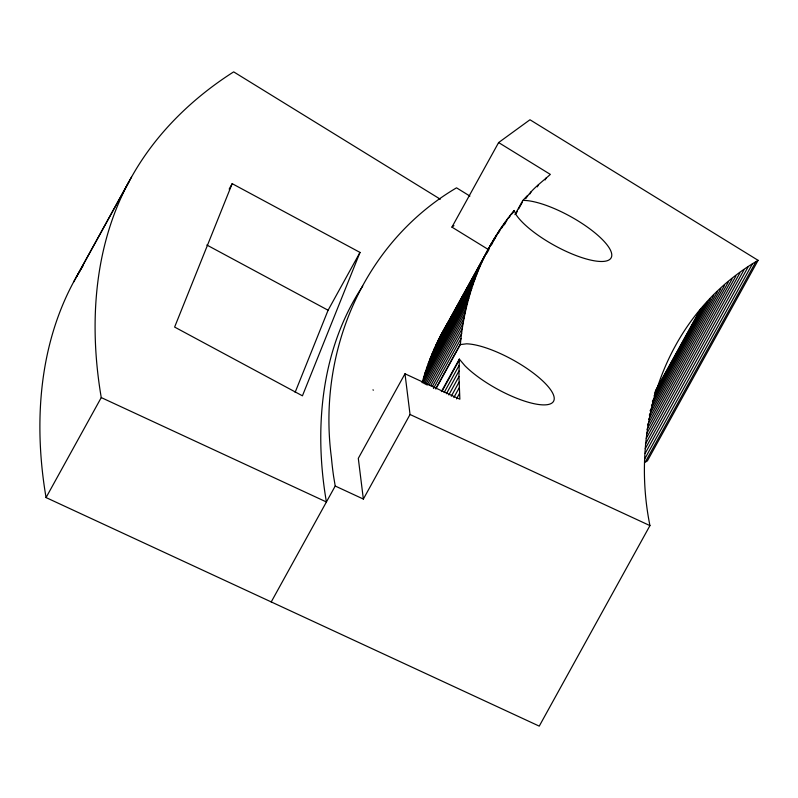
<?xml version="1.0" encoding="UTF-8"?>
<svg xmlns="http://www.w3.org/2000/svg" width="798" height="798" viewBox="0 0 798 798"><rect width="100%" height="100%" fill="white"/><g stroke="black" fill="none" stroke-linecap="round" stroke-linejoin="round"><path stroke-width="1.2" d="M469.912 196.079L456.526 187.829C363.369 242.732 317.335 352.008 331.419 457.623A2221.343 660.574 28.9 0 0 333.584 476.216L335.22 486.022L363.359 499.059L358.302 458.351L404.985 373.783L459.857 399.2L458.97 376.536L459.329 359.11L464.865 365.684A55.651 16.549 28.9 0 0 537.184 404.287A55.651 16.549 28.9 0 0 539.209 377.783A55.651 16.549 28.9 0 0 466.541 343.808L460.356 344.576L435.828 389.025M460.356 344.576C464.685 295.928 482.8 248.228 514.111 210.512L516.296 215.001A55.651 16.549 28.9 0 0 587.777 259.37A55.651 16.549 28.9 0 0 599.737 237.016A55.651 16.549 28.9 0 0 524.106 200.408L522.72 200.577L514.939 214.672M449.364 320.287C437.314 339.609 428.207 360.726 422.142 382.661L468.825 298.093M232.178 183.67L174.622 327.07L302.432 395.818L359.998 252.417L232.178 183.67L229.166 189.116M295.13 392.337L328.088 310.232L359.998 252.417M440.306 199.211L233.674 71.87C192.089 98.314 155.66 133.825 131.54 177.046L76.339 277.046C38.623 343.479 33.436 423.509 46.055 497.573L539.249 726.13L649.941 525.613C629.403 423.938 666.031 314.292 758.1 260.338L529.972 119.76L498.62 142.563L451.937 227.121L488.885 249.864M131.54 177.046C93.825 243.48 88.638 323.499 101.256 397.574L46.055 497.573M73.615 282.013L128.817 182.014M271.21 601.971L335.22 486.022M440.217 336.357L491.618 243.131M438.002 340.766L494.112 238.881M451.209 317.065L450.012 319.24L451.349 317.155M452.406 314.901L460.785 299.719M461.982 297.554L467.967 286.711M469.164 284.547L472.755 278.043M473.952 275.869L477.543 269.365M478.74 267.2L484.725 256.358M485.922 254.183L489.513 247.679M490.71 245.515L496.695 234.672M435.868 345.225L482.551 260.667M453.284 313.993L454.481 311.828M470.042 283.639L471.239 281.475M486.8 253.285L487.997 251.121M491.588 244.617L492.785 242.442M493.982 240.278L499.368 230.522M433.833 349.733L480.516 265.165M498.541 232.916L502.132 226.413M431.888 354.292L478.571 269.724M502.002 227.779L504.994 222.363M430.032 358.891L476.715 274.332M504.346 224.866L507.937 218.363M428.277 363.549L474.95 278.991M509.184 217.664L510.979 214.413M426.601 368.257L473.284 283.689M512.316 213.764L514.111 210.512M425.025 373.005L471.708 288.447M423.539 377.813L470.221 293.245M516.256 213.226L517.453 211.051M518.65 208.886L522.241 202.383M423.229 383.22L467.518 302.991M525.732 198.692C531.937 188.976 541.872 182.114 550.341 174.403L498.62 142.563M424.416 383.828L466.311 307.938M529.912 193.974L531.109 191.799M425.693 384.486L465.194 312.936M363.359 499.059L410.042 414.491L404.985 373.783M427.06 385.195L464.167 317.973M537.333 186.852L538.53 184.687M429.115 384.865L463.229 323.07M430.671 385.663L462.391 328.207M545.114 179.949L546.311 177.774M432.317 386.511L461.643 333.384M433.454 388.486L460.985 338.621M435.888 388.347L460.416 343.898M441.374 391.628L459.329 359.11M441.922 391.449L459.279 360.008M444.127 392.576L459.089 365.474M446.411 393.743L458.98 370.98M448.795 394.96L458.97 376.536M451.279 396.227L459.059 382.132M453.843 397.534L459.229 387.778M456.506 398.89L459.498 393.464M655.427 390.821L699.946 310.183M654.48 393.085L700.804 309.175M654.001 396.087L703.936 305.634M652.405 401.314L707.148 302.143M651.497 405.504L710.449 298.701M650.071 410.83L713.831 295.31M649.323 415.11L717.302 291.968M648.664 419.449L720.853 288.676M647.487 424.925L724.494 285.435M646.998 429.354L728.215 282.243M646.589 433.843L732.015 279.091M646.26 438.371L735.896 275.998M645.422 444.047L739.866 272.956M645.263 448.685L743.916 269.963M645.183 453.364L748.055 267.021M644.585 459.189L752.275 264.128M755.866 261.764L645.173 462.281L647.407 460.855L758.1 260.338M76.339 277.046L83.301 265.365M361.025 288.667C320.616 351.329 313.983 429.913 326.412 501.972L101.256 397.574M361.594 287.789L362.721 286.053M522.72 200.577L527.528 195.44M451.937 227.121L453.942 225.644M410.042 414.491L649.941 525.613M372.925 389.883L373.454 390.132M206.822 245.006L328.088 310.232"/></g></svg>
